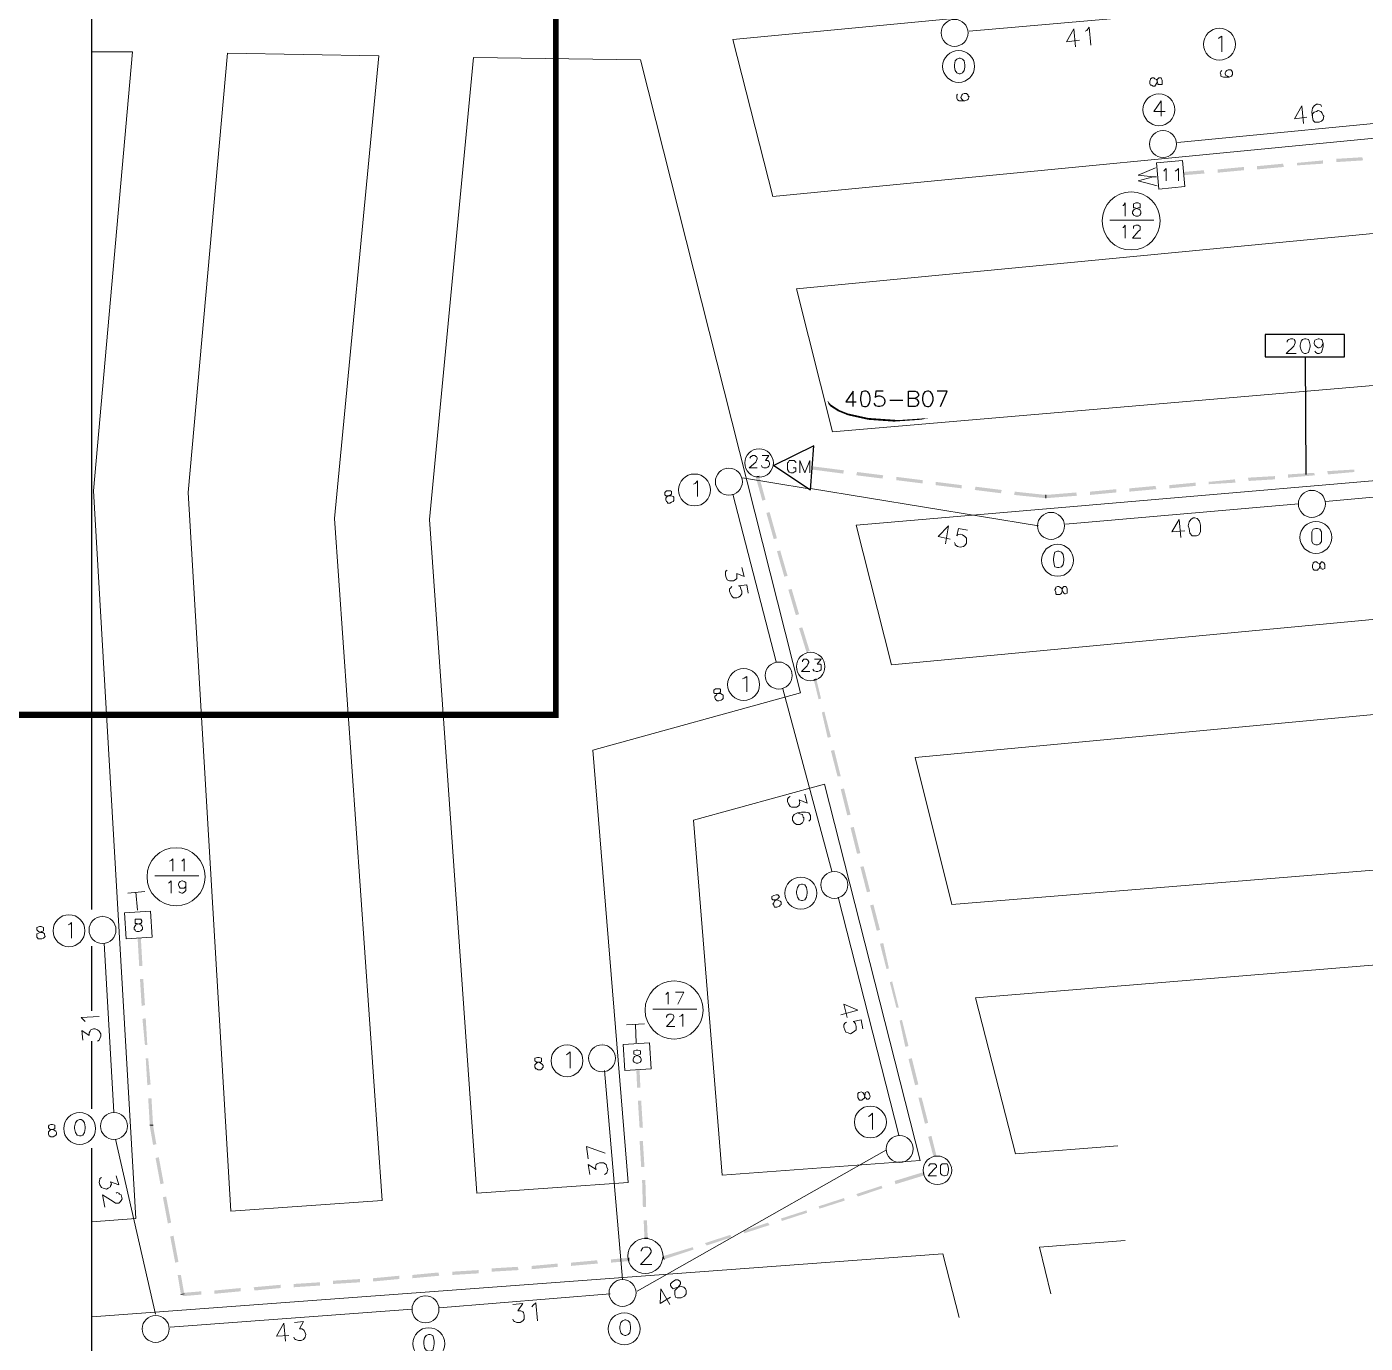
# Model space of a CAD drawing. Header units: millimetres. Extents: x -5 to 817, y 96 to 1062.
# Drawn here: x 134.2 to 269.2, y 162.2 to 295 of the extents above; entities that cross this region are included whole.
import ezdxf

# ---------------------------------------------------------------- set-up
doc = ezdxf.new("R2010")
doc.units = ezdxf.units.MM
for name, color, linetype, true_color in [('PDF_AERIAL', 8, 'Continuous', 0x808080), ('PDF_BORDER', 13, 'Continuous', 0xb85c5c), ('PDF_FEED', 11, 'Continuous', 0xff7f7f), ('PDF_HCOUNT', 8, 'Continuous', 0x808080), ('PDF_LINEEXT', 73, 'Continuous', 0xa5dd6e), ('PDF_NODEBOUNDARY', 8, 'Continuous', 0x808080), ('PDF_POLENUMBER', 8, 'Continuous', 0x808080), ('PDF_RDBKGRD', 8, 'Continuous', 0x808080), ('PDF_STRAND', 8, 'Continuous', 0x808080)]:
    doc.layers.add(name, color=color, linetype=linetype, true_color=true_color)
doc.layers.add('PDF_DISTANCE', color=7, linetype='Continuous')

msp = doc.modelspace()

# ---------------------------------------------------------------- linework, layer by layer
at = {"layer": 'PDF_AERIAL', "lineweight": 9}
for points in [[(252.76, 296.58), (229.26, 294.52)], [(239.98, 292.96), (239.82, 294.77), (239.08, 293.45), (240.4, 293.61)], [(240.97, 294.52), (241.14, 294.6), (241.38, 294.93), (241.55, 293.12)], [(262.99, 285.21), (262.82, 287.02), (262.08, 285.7), (263.32, 285.86)], [(264.8, 286.94), (264.72, 287.1), (264.47, 287.18), (264.3, 287.18), (264.06, 287.02), (263.89, 286.77), (263.81, 286.36), (263.89, 285.86), (263.97, 285.54), (264.14, 285.37), (264.47, 285.37), (264.55, 285.37), (264.8, 285.45), (264.96, 285.62), (265.05, 285.95), (264.96, 286.03), (264.88, 286.28), (264.72, 286.44), (264.47, 286.52), (264.3, 286.44), (264.06, 286.36), (263.89, 286.19), (263.89, 285.86)], [(276.67, 285.86), (250.29, 283.31)], [(206.43, 249.51), (212.94, 248.43)], [(213.27, 248.43), (236.27, 244.64)], [(265.21, 247.11), (287.06, 249.09)], [(209.81, 230.95), (205.44, 247.86)], [(238.99, 244.81), (262.49, 246.87)], [(226.87, 242.83), (227.2, 244.64), (226.13, 243.57), (227.37, 243.32)], [(229.1, 244.23), (228.19, 244.39), (228.03, 243.65), (228.11, 243.73), (228.36, 243.82), (228.61, 243.73), (228.85, 243.57), (229.02, 243.4), (229.02, 243.07), (229.02, 242.91), (228.85, 242.66), (228.69, 242.58), (228.36, 242.5), (228.11, 242.58), (227.86, 242.74), (227.86, 242.83), (227.78, 242.99)], [(250.62, 243.49), (250.45, 245.3), (249.71, 244.06), (251.03, 244.15)], [(206.34, 240.44), (206.59, 239.53), (205.85, 239.86), (205.85, 239.61), (205.85, 239.36), (205.77, 239.28), (205.52, 239.12), (205.35, 239.12), (205.11, 239.12), (204.86, 239.2), (204.78, 239.45), (204.7, 239.69), (204.7, 240.02), (204.78, 240.11), (204.86, 240.19)], [(207, 237.88), (206.84, 238.7), (206.01, 238.62), (206.18, 238.54), (206.26, 238.29), (206.34, 238.05), (206.34, 237.8), (206.18, 237.55), (206.01, 237.47), (205.85, 237.39), (205.52, 237.39), (205.35, 237.55), (205.19, 237.8), (205.11, 238.05), (205.11, 238.29), (205.19, 238.38), (205.35, 238.54)], [(215.41, 209.85), (210.47, 228.23)], [(212.69, 217.6), (212.94, 216.69), (212.12, 217.02), (212.2, 216.77), (212.12, 216.53), (212.12, 216.44), (211.87, 216.28), (211.7, 216.28), (211.37, 216.28), (211.21, 216.36), (211.04, 216.61), (210.96, 216.86), (210.96, 217.1), (211.04, 217.27), (211.21, 217.35)], [(213.1, 214.88), (213.27, 215.04), (213.27, 215.29), (213.27, 215.45), (213.1, 215.7), (212.78, 215.78), (212.36, 215.78), (211.95, 215.7), (211.62, 215.54), (211.46, 215.29), (211.46, 215.04), (211.46, 214.96), (211.62, 214.71), (211.87, 214.55), (212.12, 214.55), (212.2, 214.55), (212.45, 214.71), (212.61, 214.96), (212.61, 215.21), (212.53, 215.29), (212.45, 215.54), (212.2, 215.62), (211.95, 215.7)], [(222.17, 183.22), (216.07, 207.21)], [(143.02, 185.53), (142.04, 202.59)], [(216.32, 195.34), (218.05, 195.83), (216.65, 196.41), (216.98, 195.09)], [(140.14, 194.68), (139.97, 194.84), (139.73, 195.09), (141.54, 195.17)], [(218.55, 193.94), (218.38, 194.84), (217.56, 194.68), (217.64, 194.68), (217.8, 194.43), (217.89, 194.18), (217.89, 193.85), (217.72, 193.69), (217.47, 193.52), (217.31, 193.44), (217.06, 193.52), (216.82, 193.61), (216.73, 193.85), (216.65, 194.1), (216.65, 194.35), (216.73, 194.51), (216.9, 194.6)], [(139.89, 192.78), (139.81, 193.77), (140.55, 193.28), (140.55, 193.52), (140.63, 193.69), (140.72, 193.85), (140.96, 193.94), (141.13, 193.94), (141.38, 193.85), (141.54, 193.69), (141.71, 193.44), (141.71, 193.19), (141.62, 192.95), (141.54, 192.78), (141.38, 192.7)], [(194.31, 168.71), (192.49, 189.73)], [(147.23, 165.16), (143.19, 182.81)], [(192.58, 181.4), (190.68, 182.06), (190.84, 180.83)], [(220.94, 181.73), (195.79, 167.47)], [(191.01, 179.26), (190.84, 180.25), (191.67, 179.75), (191.59, 180), (191.67, 180.25), (191.75, 180.33), (192, 180.41), (192.16, 180.41), (192.41, 180.41), (192.66, 180.25), (192.74, 180), (192.82, 179.75), (192.74, 179.43), (192.66, 179.34), (192.49, 179.26)], [(143.27, 179.1), (143.52, 178.19), (142.69, 178.52), (142.78, 178.27), (142.69, 178.11), (142.69, 178.02), (142.45, 177.86), (142.28, 177.78), (141.95, 177.86), (141.79, 177.94), (141.62, 178.19), (141.54, 178.44), (141.62, 178.77), (141.62, 178.85), (141.79, 178.93)], [(143.27, 177.36), (143.35, 177.45), (143.52, 177.36), (143.6, 177.28), (143.77, 177.2), (143.85, 176.79), (143.77, 176.62), (143.68, 176.54), (143.52, 176.37), (143.35, 176.37), (143.19, 176.37), (142.94, 176.54), (141.87, 177.2), (142.12, 175.96)], [(199.09, 166.15), (198.18, 167.72), (198.1, 166.23), (199.17, 166.89)], [(193.07, 167.22), (175.84, 165.82)], [(183.26, 166.15), (184.25, 166.23), (183.75, 165.49), (184.08, 165.49), (184.25, 165.41), (184.33, 165.33), (184.41, 165.08), (184.41, 164.91), (184.41, 164.67), (184.25, 164.5), (184, 164.34), (183.67, 164.34), (183.42, 164.42), (183.34, 164.5), (183.26, 164.67)], [(185.16, 165.9), (185.32, 166.07), (185.57, 166.32), (185.73, 164.5)], [(173.12, 165.66), (148.71, 163.84)], [(160.34, 162.44), (160.17, 164.25), (159.43, 162.94), (160.67, 163.02)], [(161.25, 164.34), (162.15, 164.42), (161.74, 163.68), (161.99, 163.68), (162.15, 163.6), (162.23, 163.51), (162.32, 163.27), (162.4, 163.1), (162.32, 162.85), (162.15, 162.61), (161.91, 162.52), (161.66, 162.52), (161.33, 162.61), (161.25, 162.69), (161.16, 162.85)]]:
    msp.add_lwpolyline(points, dxfattribs=at)
for points in [[(251.86, 245.47), (251.61, 245.3), (251.44, 245.05), (251.36, 244.64), (251.44, 244.39), (251.53, 243.9), (251.77, 243.65), (252.02, 243.65), (252.19, 243.65), (252.43, 243.73), (252.6, 244.06), (252.6, 244.48), (252.6, 244.72), (252.51, 245.14), (252.27, 245.38), (252.02, 245.47)], [(199.34, 168.38), (199.17, 168.21), (199.17, 168.05), (199.25, 167.88), (199.42, 167.72), (199.58, 167.8), (199.91, 167.88), (200.24, 167.96), (200.49, 167.88), (200.66, 167.72), (200.74, 167.55), (200.74, 167.31), (200.74, 167.22), (200.57, 166.98), (200.24, 166.81), (200, 166.81), (199.83, 166.81), (199.67, 166.89), (199.58, 167.14), (199.58, 167.31), (199.58, 167.55), (199.83, 167.8), (200.08, 168.05), (200.16, 168.21), (200.16, 168.38), (200.08, 168.54), (199.91, 168.62), (199.67, 168.62)]]:
    msp.add_lwpolyline(points, close=True, dxfattribs=at)
at = {"layer": 'PDF_BORDER', "lineweight": 25}
for points in [[(140.8, 205.97), (140.8, 424.46), (416.67, 424.46)], [(140.8, 195.75), (140.8, 202.26)], [(140.8, 185.86), (140.8, 192.7)], [(140.8, 143.48), (140.8, 181.9)]]:
    msp.add_lwpolyline(points, dxfattribs=at)
at = {"layer": 'PDF_DISTANCE', "color": 145, "lineweight": 25, "true_color": 0x4a8395}
msp.add_lwpolyline([(259.11, 261.71), (267.11, 261.71), (267.11, 263.93), (259.11, 263.93)], close=True, dxfattribs=at)
at = {"layer": 'PDF_DISTANCE', "lineweight": 0}
for points in [[(261.34, 263.19), (261.34, 263.27), (261.42, 263.36), (261.5, 263.44), (261.67, 263.52), (261.91, 263.52), (262.08, 263.44), (262.08, 263.36), (262.16, 263.27), (262.16, 263.11), (262.08, 262.94), (262, 262.78), (261.25, 262.04), (262.24, 262.04)], [(264.96, 263.03), (264.88, 262.86), (264.8, 262.7), (264.55, 262.61), (264.47, 262.61), (264.3, 262.7), (264.14, 262.86), (264.06, 263.03), (264.06, 263.11), (264.14, 263.36), (264.3, 263.44), (264.47, 263.52), (264.55, 263.52), (264.8, 263.44), (264.88, 263.36), (264.96, 263.03), (264.96, 262.7), (264.88, 262.37), (264.8, 262.12), (264.55, 262.04), (264.39, 262.04), (264.22, 262.12), (264.14, 262.28)]]:
    msp.add_lwpolyline(points, dxfattribs=at)
msp.add_lwpolyline([(263.07, 263.52), (262.9, 263.44), (262.74, 263.27), (262.66, 262.86), (262.66, 262.7), (262.74, 262.37), (262.9, 262.12), (263.07, 262.04), (263.23, 262.04), (263.48, 262.12), (263.56, 262.37), (263.65, 262.7), (263.65, 262.86), (263.56, 263.27), (263.48, 263.44), (263.23, 263.52)], close=True, dxfattribs=at)
at = {"layer": 'PDF_DISTANCE', "color": 145, "lineweight": 25, "true_color": 0x4a8395}
msp.add_lwpolyline([(263.15, 261.71), (263.23, 249.84)], dxfattribs=at)
at = {"layer": 'PDF_FEED', "lineweight": 20}
for points in [[(248.06, 280.75), (246.33, 280.01), (247.82, 279.85), (246.33, 279.43), (248.23, 278.94)], [(249.46, 281.33), (249.46, 281.33)], [(247.82, 279.85), (248.15, 279.85)], [(248.31, 279.93), (248.31, 279.93)], [(250.95, 280.18), (250.95, 280.18)], [(249.71, 278.69), (249.71, 278.69)], [(243.45, 275.48), (247.9, 275.48)], [(208.41, 252.56), (208.41, 252.56)], [(206.67, 251.32), (206.67, 251.32)], [(209.56, 250.82), (209.56, 250.82)], [(207.91, 249.67), (207.91, 249.67)], [(213.02, 232.03), (213.02, 232.03)], [(214.75, 230.95), (214.75, 230.95)], [(211.95, 230.21), (211.95, 230.21)], [(213.68, 229.14), (213.68, 229.14)], [(147.15, 209.35), (151.6, 209.35)], [(146.16, 207.79), (144.43, 207.62)], [(145.42, 205.89), (145.25, 207.7)], [(145.42, 205.73), (145.42, 205.73)], [(144.18, 204.32), (144.18, 204.32)], [(146.82, 204.49), (146.82, 204.49)], [(145.58, 203.09), (145.58, 203.09)], [(197.36, 195.91), (201.81, 195.91)], [(196.53, 194.43), (194.72, 194.35)], [(195.71, 192.53), (195.63, 194.35)], [(195.71, 192.45), (195.71, 192.45)], [(194.47, 191.05), (194.47, 191.05)], [(197.11, 191.22), (197.11, 191.22)], [(195.87, 189.81), (195.87, 189.81)], [(225.8, 181.16), (225.8, 181.16)], [(227.62, 180.08), (227.62, 180.08)], [(224.73, 179.34), (224.73, 179.34)], [(226.54, 178.27), (226.54, 178.27)], [(196.2, 171.51), (196.2, 171.59), (196.29, 171.76), (196.37, 171.84), (196.53, 171.92), (196.86, 171.92), (197.03, 171.84), (197.11, 171.76), (197.19, 171.59), (197.19, 171.43), (197.11, 171.26), (196.95, 171.02), (196.12, 170.19), (197.28, 170.19)]]:
    msp.add_lwpolyline(points, dxfattribs=at)
for points in [[(248.15, 281.25), (248.39, 278.61), (251.03, 278.86), (250.78, 281.5)], [(146.73, 205.81), (144.1, 205.64), (144.26, 203.01), (146.9, 203.17)], [(197.03, 192.53), (194.39, 192.37), (194.55, 189.73), (197.19, 189.9)]]:
    msp.add_lwpolyline(points, close=True, dxfattribs=at)
at = {"layer": 'PDF_FEED', "color": 7, "lineweight": 9}
for points in [[(248.89, 280.42), (248.97, 280.51), (249.13, 280.67), (249.13, 279.43)], [(250.04, 280.42), (250.21, 280.51), (250.37, 280.67), (250.37, 279.43)], [(244.76, 276.96), (244.85, 276.96), (245.01, 277.21), (245.01, 275.89)], [(244.76, 274.73), (244.85, 274.73), (245.01, 274.98), (245.01, 273.66)], [(245.84, 274.65), (245.84, 274.73), (245.84, 274.82), (245.92, 274.9), (246.08, 274.98), (246.33, 274.98), (246.41, 274.9), (246.5, 274.82), (246.5, 274.73), (246.5, 274.57), (246.5, 274.49), (246.33, 274.32), (245.75, 273.66), (246.58, 273.66)], [(207.17, 251.48), (207.25, 251.65), (207.33, 251.65), (207.42, 251.73), (207.66, 251.73), (207.75, 251.65), (207.83, 251.65), (207.91, 251.48), (207.91, 251.4), (207.83, 251.24), (207.75, 251.07), (207.09, 250.49), (207.91, 250.49)], [(208.41, 251.73), (209.06, 251.73), (208.74, 251.24), (208.9, 251.24), (208.98, 251.24), (209.06, 251.15), (209.15, 250.99), (209.15, 250.82), (209.06, 250.66), (208.98, 250.58), (208.82, 250.49), (208.57, 250.49), (208.41, 250.58), (208.32, 250.74)], [(211.79, 250.99), (211.79, 251.07), (211.62, 251.24), (211.54, 251.24), (211.29, 251.24), (211.13, 251.24), (211.04, 251.07), (210.96, 250.99), (210.96, 250.82), (210.96, 250.49), (210.96, 250.33), (211.04, 250.17), (211.13, 250.08), (211.29, 250), (211.54, 250), (211.62, 250.08), (211.79, 250.17), (211.79, 250.33), (211.79, 250.49), (211.54, 250.49)], [(212.2, 250), (212.2, 251.24), (212.69, 250), (213.19, 251.24), (213.19, 250)], [(212.45, 230.95), (212.45, 231.12), (212.53, 231.12), (212.61, 231.2), (212.86, 231.2), (213.02, 231.12), (213.1, 230.95), (213.1, 230.87), (213.02, 230.71), (212.94, 230.54), (212.36, 229.97), (213.19, 229.97)], [(213.68, 231.2), (214.34, 231.2), (213.93, 230.71), (214.09, 230.71), (214.26, 230.71), (214.34, 230.63), (214.34, 230.46), (214.34, 230.3), (214.34, 230.13), (214.18, 230.05), (214.01, 229.97), (213.85, 229.97), (213.68, 230.05), (213.6, 230.05), (213.52, 230.21)], [(148.63, 210.84), (148.8, 210.92), (148.96, 211.09), (148.96, 209.85)], [(149.87, 210.84), (149.95, 210.92), (150.12, 211.09), (150.12, 209.85)], [(148.55, 208.61), (148.63, 208.69), (148.8, 208.86), (148.8, 207.62)], [(150.28, 208.45), (150.28, 208.28), (150.12, 208.12), (149.95, 208.12), (149.87, 208.12), (149.7, 208.12), (149.62, 208.28), (149.54, 208.45), (149.54, 208.53), (149.62, 208.69), (149.7, 208.78), (149.87, 208.86), (149.95, 208.86), (150.12, 208.78), (150.28, 208.69), (150.28, 208.45), (150.28, 208.12), (150.28, 207.87), (150.12, 207.7), (149.95, 207.62), (149.87, 207.62), (149.62, 207.7), (149.62, 207.79)], [(198.68, 197.4), (198.76, 197.48), (198.92, 197.65), (198.92, 196.41)], [(199.91, 196.41), (200.49, 197.65), (199.67, 197.65)], [(198.76, 195.09), (198.76, 195.17), (198.84, 195.34), (198.92, 195.34), (199.01, 195.42), (199.25, 195.42), (199.42, 195.34), (199.5, 195.17), (199.5, 195.09), (199.42, 194.93), (199.34, 194.76), (198.76, 194.18), (199.58, 194.18)], [(200.08, 195.17), (200.24, 195.26), (200.41, 195.42), (200.41, 194.18)], [(225.22, 180.08), (225.22, 180.17), (225.31, 180.25), (225.31, 180.33), (225.47, 180.33), (225.72, 180.33), (225.8, 180.33), (225.88, 180.25), (225.97, 180.17), (225.97, 180), (225.88, 179.92), (225.72, 179.75), (225.14, 179.1), (225.97, 179.1)]]:
    msp.add_lwpolyline(points, dxfattribs=at)
for points in [[(246.08, 277.21), (245.84, 277.13), (245.84, 276.96), (245.84, 276.88), (245.84, 276.71), (246, 276.71), (246.25, 276.63), (246.41, 276.55), (246.5, 276.47), (246.58, 276.3), (246.58, 276.14), (246.5, 276.05), (246.5, 275.97), (246.33, 275.89), (246.08, 275.89), (245.84, 275.97), (245.84, 276.05), (245.75, 276.14), (245.75, 276.3), (245.84, 276.47), (245.92, 276.55), (246.08, 276.63), (246.33, 276.71), (246.5, 276.71), (246.5, 276.88), (246.5, 276.96), (246.5, 277.13), (246.33, 277.21)], [(145.33, 204.98), (145.17, 204.98), (145.17, 204.82), (145.17, 204.74), (145.17, 204.57), (145.33, 204.57), (145.58, 204.49), (145.75, 204.41), (145.83, 204.32), (145.91, 204.16), (145.91, 203.99), (145.83, 203.91), (145.75, 203.83), (145.58, 203.75), (145.33, 203.75), (145.17, 203.83), (145.17, 203.91), (145.09, 203.99), (145.09, 204.16), (145.17, 204.32), (145.25, 204.41), (145.42, 204.49), (145.66, 204.57), (145.75, 204.57), (145.83, 204.74), (145.83, 204.82), (145.75, 204.98), (145.58, 204.98)], [(195.71, 191.79), (195.46, 191.71), (195.46, 191.54), (195.46, 191.46), (195.46, 191.38), (195.63, 191.3), (195.87, 191.22), (196.04, 191.13), (196.12, 191.05), (196.2, 190.89), (196.2, 190.72), (196.12, 190.64), (196.12, 190.56), (195.87, 190.47), (195.71, 190.47), (195.46, 190.56), (195.46, 190.64), (195.38, 190.72), (195.38, 190.89), (195.46, 191.05), (195.54, 191.13), (195.71, 191.22), (195.96, 191.3), (196.12, 191.38), (196.12, 191.46), (196.12, 191.54), (196.12, 191.71), (195.87, 191.79)], [(226.71, 180.33), (226.54, 180.33), (226.38, 180.17), (226.38, 179.84), (226.38, 179.67), (226.38, 179.34), (226.54, 179.18), (226.71, 179.1), (226.79, 179.1), (227.04, 179.18), (227.12, 179.34), (227.2, 179.67), (227.2, 179.84), (227.12, 180.17), (227.04, 180.33), (226.79, 180.33)]]:
    msp.add_lwpolyline(points, close=True, dxfattribs=at)
at = {"layer": 'PDF_FEED', "lineweight": 0}
for points in [[(207.75, 249.59), (208.08, 249.67)], [(237.01, 247.77), (237.01, 247.44)], [(213.6, 229.14), (213.85, 229.22)], [(146.98, 184.21), (146.65, 184.21)], [(196.86, 172.83), (196.53, 172.83)], [(194.97, 170.85), (194.97, 170.52)], [(198.51, 170.69), (198.43, 171.02)], [(150.12, 167.22), (149.79, 167.14)]]:
    msp.add_lwpolyline(points, dxfattribs=at)
at = {"layer": 'PDF_FEED', "lineweight": 20}
for centre, radius in [((245.61, 275.4), 2.93), ((208.09, 250.99), 1.44), ((213.29, 230.46), 1.44), ((149.3, 209.27), 2.93), ((199.52, 195.83), 2.93), ((226.07, 179.67), 1.44), ((196.63, 171.02), 1.77)]:
    msp.add_circle(centre, radius, dxfattribs=at)
at = {"layer": 'PDF_FEED', "transparency": 33554559}
for points in [[(254.33, 280.59), (254.33, 280.26), (256.97, 280.84)], [(254.33, 280.26), (256.97, 280.84), (256.97, 280.51)], [(258.29, 280.92), (258.29, 280.59), (260.92, 281.17)], [(258.29, 280.59), (260.92, 281.17), (261.01, 280.84)], [(262.33, 281.25), (262.33, 281), (264.96, 281.5)], [(262.33, 281), (264.96, 281.5), (264.96, 281.17)], [(266.28, 281.66), (266.28, 281.33), (268.92, 281.82)], [(266.28, 281.33), (268.92, 281.82), (269, 281.5)], [(250.95, 280.34), (250.95, 280.01), (252.93, 280.51)], [(250.95, 280.01), (252.93, 280.51), (253.01, 280.18)], [(213.43, 250.66), (213.43, 250.33), (216.65, 250.25)], [(213.43, 250.33), (216.65, 250.25), (216.57, 249.92)], [(217.97, 250.08), (217.89, 249.75), (220.61, 249.75)], [(217.89, 249.75), (220.61, 249.75), (220.53, 249.42)], [(261.42, 249.84), (261.42, 249.51), (264.06, 250)], [(261.42, 249.51), (264.06, 250), (264.14, 249.75)], [(265.38, 250.17), (265.46, 249.84), (268.1, 250.33)], [(265.46, 249.84), (268.1, 250.33), (268.1, 250.08)], [(208.74, 247.28), (207.75, 249.59), (208.08, 249.67)], [(208.41, 247.2), (208.74, 247.28), (207.75, 249.59)], [(221.93, 249.59), (221.93, 249.26), (224.57, 249.26)], [(221.93, 249.26), (224.57, 249.26), (224.57, 248.93)], [(225.88, 249.09), (225.88, 248.76), (228.52, 248.76)], [(225.88, 248.76), (228.52, 248.76), (228.52, 248.43)], [(229.92, 248.6), (229.84, 248.27), (232.56, 248.27)], [(241.47, 248.1), (241.47, 247.77), (244.11, 248.35)], [(241.47, 247.77), (244.11, 248.35), (244.11, 248.02)], [(245.42, 248.43), (245.42, 248.1), (248.06, 248.68)], [(245.42, 248.1), (248.06, 248.68), (248.15, 248.35)], [(249.46, 248.76), (249.46, 248.43), (252.1, 249.01)], [(249.46, 248.43), (252.1, 249.01), (252.1, 248.68)], [(253.42, 249.09), (253.42, 248.85), (256.06, 249.34)], [(253.42, 248.85), (256.06, 249.34), (256.14, 249.01)], [(257.38, 249.51), (257.46, 249.18), (260.1, 249.67)], [(257.46, 249.18), (260.1, 249.67), (260.1, 249.34)], [(229.84, 248.27), (232.56, 248.27), (232.48, 247.94)], [(233.88, 248.1), (233.8, 247.77), (237.01, 247.77)], [(233.8, 247.77), (237.01, 247.77), (237.01, 247.44)], [(237.01, 247.77), (237.01, 247.44), (240.07, 248.02)], [(237.01, 247.44), (240.07, 248.02), (240.15, 247.69)], [(209.89, 243.4), (208.82, 245.96), (209.15, 246.04)], [(209.56, 243.32), (209.89, 243.4), (208.82, 245.96)], [(210.96, 239.61), (209.89, 242.09), (210.22, 242.17)], [(210.63, 239.53), (210.96, 239.61), (209.89, 242.09)], [(212.12, 235.74), (211.04, 238.21), (211.37, 238.29)], [(211.79, 235.65), (212.12, 235.74), (211.04, 238.21)], [(213.19, 232.03), (212.12, 234.34), (212.45, 234.42)], [(212.86, 231.94), (213.19, 232.03), (212.12, 234.34)], [(214.34, 227.24), (213.6, 229.14), (213.85, 229.22)], [(214.09, 227.16), (214.34, 227.24), (213.6, 229.14)], [(215.33, 223.37), (214.42, 225.84), (214.67, 225.93)], [(215, 223.29), (215.33, 223.37), (214.42, 225.84)], [(216.32, 219.41), (215.33, 221.97), (215.66, 222.05)], [(215.99, 219.41), (216.32, 219.41), (215.33, 221.97)], [(217.31, 215.54), (216.32, 218.09), (216.65, 218.18)], [(216.98, 215.45), (217.31, 215.54), (216.32, 218.09)], [(218.3, 211.66), (217.31, 214.22), (217.64, 214.3)], [(217.97, 211.58), (218.3, 211.66), (217.31, 214.22)], [(219.29, 207.79), (218.3, 210.26), (218.63, 210.34)], [(218.96, 207.7), (219.29, 207.79), (218.3, 210.26)], [(220.28, 203.91), (219.29, 206.39), (219.62, 206.47)], [(219.95, 203.83), (220.28, 203.91), (219.29, 206.39)], [(145.75, 203.09), (145.42, 203.09), (145.91, 200.28)], [(145.42, 203.09), (145.91, 200.28), (145.58, 200.28)], [(221.18, 200.04), (220.28, 202.51), (220.61, 202.59)], [(220.94, 199.95), (221.18, 200.04), (220.28, 202.51)], [(145.99, 198.97), (145.66, 198.97), (146.16, 196.33)], [(145.66, 198.97), (146.16, 196.33), (145.83, 196.24)], [(222.17, 196.08), (221.27, 198.64), (221.51, 198.72)], [(221.93, 196.08), (222.17, 196.08), (221.27, 198.64)], [(146.24, 195.01), (145.91, 194.93), (146.4, 192.29)], [(145.91, 194.93), (146.4, 192.29), (146.16, 192.29)], [(223.16, 192.2), (222.26, 194.76), (222.5, 194.84)], [(222.83, 192.12), (223.16, 192.2), (222.26, 194.76)], [(146.49, 190.97), (146.24, 190.97), (146.73, 188.33)], [(146.24, 190.97), (146.73, 188.33), (146.4, 188.25)], [(224.15, 188.33), (223.16, 190.89), (223.49, 190.97)], [(223.82, 188.25), (224.15, 188.33), (223.16, 190.89)], [(196.04, 189.81), (195.71, 189.81), (196.12, 188)], [(195.71, 189.81), (196.12, 188), (195.79, 188)], [(146.82, 186.93), (146.49, 186.93), (146.98, 184.21)], [(146.49, 186.93), (146.98, 184.21), (146.65, 184.21)], [(196.2, 186.68), (195.87, 186.68), (196.37, 183.96)], [(195.87, 186.68), (196.37, 183.96), (196.04, 183.96)], [(224.81, 184.37), (225.14, 184.45), (224.15, 187.01)], [(225.14, 184.45), (224.15, 187.01), (224.48, 187.01)], [(146.98, 184.21), (146.65, 184.12), (147.31, 182.31)], [(146.65, 184.12), (147.31, 182.31), (146.98, 182.23)], [(196.37, 182.64), (196.04, 182.64), (196.53, 180)], [(196.04, 182.64), (196.53, 180), (196.2, 180)], [(225.97, 181.16), (225.14, 183.05), (225.47, 183.14)], [(225.64, 181.16), (225.97, 181.16), (225.14, 183.05)], [(147.56, 180.99), (147.23, 180.91), (148.05, 178.35)], [(147.23, 180.91), (148.05, 178.35), (147.72, 178.27)], [(224.73, 179.51), (221.84, 178.27), (221.76, 178.6)], [(224.81, 179.18), (224.73, 179.51), (221.84, 178.27)], [(196.62, 178.68), (196.29, 178.68), (196.7, 175.96)], [(196.29, 178.68), (196.7, 175.96), (196.37, 175.96)], [(148.3, 177.03), (147.97, 176.95), (148.8, 174.4)], [(147.97, 176.95), (148.8, 174.4), (148.47, 174.31)], [(216.65, 176.87), (214.18, 175.8), (214.09, 176.04)], [(216.73, 176.62), (216.65, 176.87), (214.18, 175.8)], [(220.44, 178.11), (218.05, 177.03), (217.89, 177.28)], [(220.53, 177.86), (220.44, 178.11), (218.05, 177.03)], [(212.86, 175.63), (210.38, 174.56), (210.3, 174.81)], [(212.94, 175.39), (212.86, 175.63), (210.38, 174.56)], [(196.78, 174.64), (196.45, 174.64), (196.86, 172.83)], [(196.45, 174.64), (196.86, 172.83), (196.53, 172.83)], [(208.98, 174.4), (206.59, 173.32), (206.51, 173.57)], [(209.15, 174.15), (208.98, 174.4), (206.59, 173.32)], [(149.04, 173.08), (148.71, 172.99), (149.54, 170.44)], [(148.71, 172.99), (149.54, 170.44), (149.21, 170.36)], [(205.19, 173.16), (202.8, 172.09), (202.63, 172.33)], [(205.27, 172.91), (205.19, 173.16), (202.8, 172.09)], [(201.4, 171.92), (198.51, 170.69), (198.43, 171.02)], [(201.48, 171.68), (201.4, 171.92), (198.51, 170.69)], [(185.16, 170.03), (185.16, 169.7), (187.79, 170.27)], [(185.16, 169.7), (187.79, 170.27), (187.79, 169.94)], [(189.11, 170.36), (189.11, 170.03), (191.75, 170.6)], [(189.11, 170.03), (191.75, 170.6), (191.83, 170.27)], [(193.15, 170.69), (193.15, 170.36), (194.97, 170.85)], [(193.15, 170.36), (194.97, 170.85), (194.97, 170.52)], [(149.79, 169.12), (149.46, 169.12), (150.12, 167.22)], [(149.46, 169.12), (150.12, 167.22), (149.79, 167.14)], [(169.16, 168.79), (169.16, 168.46), (171.8, 169.04)], [(169.16, 168.46), (171.8, 169.04), (171.8, 168.71)], [(173.12, 169.12), (173.12, 168.79), (175.76, 169.37)], [(173.12, 168.79), (175.76, 169.37), (175.84, 169.04)], [(177.16, 169.45), (177.16, 169.12), (179.8, 169.61)], [(177.16, 169.12), (179.8, 169.61), (179.8, 169.28)], [(181.12, 169.78), (181.12, 169.45), (183.75, 169.94)], [(181.12, 169.45), (183.75, 169.94), (183.84, 169.61)], [(149.95, 167.31), (149.95, 166.98), (151.85, 167.47)], [(149.95, 166.98), (151.85, 167.47), (151.85, 167.14)], [(153.17, 167.55), (153.17, 167.22), (155.8, 167.8)], [(153.17, 167.22), (155.8, 167.8), (155.8, 167.47)], [(157.12, 167.88), (157.21, 167.55), (159.84, 168.13)], [(157.21, 167.55), (159.84, 168.13), (159.84, 167.8)], [(161.16, 168.21), (161.16, 167.88), (163.8, 168.38)], [(161.16, 167.88), (163.8, 168.38), (163.8, 168.05)], [(165.12, 168.54), (165.12, 168.21), (167.84, 168.71)], [(165.12, 168.21), (167.84, 168.71), (167.84, 168.38)]]:
    msp.add_solid(points, dxfattribs=at)
at = {"layer": 'PDF_HCOUNT', "lineweight": 9}
for points in [[(254.41, 293.78), (254.49, 293.86), (254.74, 294.03), (254.74, 292.46)], [(248.64, 285.95), (248.64, 287.51), (247.9, 286.44), (249.05, 286.44)], [(201.48, 248.85), (201.64, 248.93), (201.89, 249.18), (201.89, 247.61)], [(206.43, 229.22), (206.59, 229.31), (206.84, 229.47), (206.84, 227.9)], [(138.41, 204.41), (138.57, 204.49), (138.74, 204.65), (138.74, 203.09)], [(188.62, 191.3), (188.78, 191.38), (189.03, 191.63), (189.03, 189.98)], [(219.12, 185.11), (219.29, 185.2), (219.54, 185.44), (219.54, 183.79)]]:
    msp.add_lwpolyline(points, dxfattribs=at)
for points in [[(228.28, 291.8), (228.03, 291.72), (227.86, 291.55), (227.78, 291.14), (227.78, 290.89), (227.86, 290.56), (228.03, 290.32), (228.28, 290.23), (228.36, 290.23), (228.61, 290.32), (228.77, 290.56), (228.85, 290.89), (228.85, 291.14), (228.77, 291.55), (228.61, 291.72), (228.36, 291.8)], [(264.22, 244.39), (263.97, 244.31), (263.81, 244.06), (263.81, 243.65), (263.81, 243.49), (263.81, 243.07), (263.97, 242.83), (264.22, 242.74), (264.39, 242.74), (264.63, 242.83), (264.8, 243.07), (264.8, 243.49), (264.8, 243.65), (264.8, 244.06), (264.63, 244.31), (264.39, 244.39)], [(238.17, 242.09), (237.92, 242), (237.84, 241.76), (237.76, 241.34), (237.76, 241.18), (237.84, 240.77), (237.92, 240.52), (238.17, 240.44), (238.33, 240.44), (238.58, 240.52), (238.75, 240.77), (238.83, 241.18), (238.83, 241.34), (238.75, 241.76), (238.58, 242), (238.33, 242.09)], [(212.36, 208.53), (212.12, 208.45), (211.95, 208.2), (211.87, 207.79), (211.87, 207.62), (211.95, 207.21), (212.12, 206.96), (212.36, 206.88), (212.45, 206.88), (212.69, 206.96), (212.86, 207.21), (212.94, 207.62), (212.94, 207.79), (212.86, 208.2), (212.69, 208.45), (212.45, 208.53)], [(139.56, 184.78), (139.31, 184.7), (139.15, 184.45), (139.07, 184.04), (139.07, 183.88), (139.15, 183.47), (139.31, 183.22), (139.56, 183.14), (139.73, 183.14), (139.89, 183.22), (140.06, 183.47), (140.14, 183.88), (140.14, 184.04), (140.06, 184.45), (139.89, 184.7), (139.73, 184.78)], [(194.55, 164.58), (194.31, 164.5), (194.14, 164.34), (194.06, 163.93), (194.06, 163.68), (194.14, 163.27), (194.31, 163.1), (194.55, 163.02), (194.64, 163.02), (194.88, 163.1), (195.05, 163.27), (195.13, 163.68), (195.13, 163.93), (195.05, 164.34), (194.88, 164.5), (194.64, 164.58)], [(174.77, 163.1), (174.52, 163.02), (174.35, 162.77), (174.27, 162.44), (174.27, 162.19), (174.35, 161.78), (174.52, 161.53), (174.77, 161.45), (174.93, 161.45), (175.18, 161.53), (175.26, 161.78), (175.34, 162.19), (175.34, 162.44), (175.26, 162.77), (175.18, 163.02), (174.93, 163.1)]]:
    msp.add_lwpolyline(points, close=True, dxfattribs=at)
for centre in [(254.51, 293.21), (228.21, 290.98), (248.41, 286.61), (201.58, 248.27), (264.24, 243.49), (238.19, 241.18), (206.53, 228.65), (212.3, 207.62), (138.5, 203.83), (188.72, 190.72), (139.58, 183.88), (219.31, 184.54), (194.49, 163.68), (174.78, 162.19)]:
    msp.add_circle(centre, 1.61, dxfattribs=at)
at = {"layer": 'PDF_LINEEXT', "lineweight": 0}
msp.add_lwpolyline([(215.04, 257.09, 0.162, 0.162, 0), (215.29, 256.8, 0.184, 0.184, 0), (216.11, 256.27, 0.162, 0.162, 0), (217.02, 255.9, 0.178, 0.178, 0), (219.08, 255.44, 0.184, 0.184, 0), (221.93, 255.24, 0.117, 0.117, 0), (224.81, 255.44, 0, 0, 0), (226.91, 255.9, 0, 0, 0), (227.82, 256.27, 0, 0, 0), (228.65, 256.8, 0, 0, 0), (228.85, 257.09, 0, 0, 0), (228.93, 257.5, 0, 0, 0), (228.85, 257.87, 0, 0, 0), (228.65, 258.12, 0, 0, 0), (227.82, 258.66, 0, 0, 0), (226.91, 259.07, 0, 0, 0), (224.81, 259.48, 0, 0, 0), (221.93, 259.69, 0, 0, 0), (219.08, 259.48, 0, 0, 0), (217.02, 259.07, 0, 0, 0), (216.11, 258.66, 0, 0, 0), (215.29, 258.12, 0, 0, 0), (215.04, 257.87, 0, 0, 0), (214.92, 257.5, 0, 0, 0)], format="xyseb", close=True, dxfattribs=at)
at = {"layer": 'PDF_LINEEXT', "lineweight": 25}
for points in [[(217.56, 256.68), (217.56, 258.24), (216.82, 257.17), (217.89, 257.17)], [(220.61, 258.24), (219.87, 258.24), (219.78, 257.59), (219.87, 257.67), (220.11, 257.75), (220.28, 257.75), (220.53, 257.67), (220.69, 257.5), (220.77, 257.26), (220.77, 257.17), (220.69, 256.93), (220.53, 256.76), (220.28, 256.68), (220.11, 256.68), (219.87, 256.76), (219.78, 256.84), (219.7, 257.01)], [(223.82, 257.5), (223.99, 257.42), (224.07, 257.34), (224.15, 257.17), (224.15, 257.01), (224.07, 256.84), (223.99, 256.76), (223.82, 256.68), (223.16, 256.68), (223.16, 258.24), (223.82, 258.24), (223.99, 258.16), (224.07, 258.08), (224.15, 257.92), (224.15, 257.75), (224.07, 257.67), (223.99, 257.59), (223.82, 257.5), (223.16, 257.5)], [(226.38, 256.68), (227.04, 258.24), (226.05, 258.24)], [(221.27, 257.34), (222.59, 257.34)]]:
    msp.add_lwpolyline(points, dxfattribs=at)
for points in [[(218.71, 258.24), (218.46, 258.16), (218.38, 257.92), (218.3, 257.59), (218.3, 257.34), (218.38, 257.01), (218.46, 256.76), (218.71, 256.68), (218.88, 256.68), (219.04, 256.76), (219.21, 257.01), (219.29, 257.34), (219.29, 257.59), (219.21, 257.92), (219.04, 258.16), (218.88, 258.24)], [(225.06, 258.24), (224.81, 258.16), (224.65, 257.92), (224.57, 257.59), (224.57, 257.34), (224.65, 257.01), (224.81, 256.76), (225.06, 256.68), (225.22, 256.68), (225.39, 256.76), (225.55, 257.01), (225.64, 257.34), (225.64, 257.59), (225.55, 257.92), (225.39, 258.16), (225.22, 258.24)], [(213.27, 248.27), (213.6, 252.72), (209.56, 250.74)]]:
    msp.add_lwpolyline(points, close=True, dxfattribs=at)
at = {"layer": 'PDF_NODEBOUNDARY', "lineweight": 0}
msp.add_lwpolyline([(627.65, 148.01, 0.66, 0.66, 0), (129.17, 148.01, 0.66, 0.66, 0), (129.17, 225.6, 0.66, 0.66, 0), (187.59, 225.6, 0.577, 0.577, 0), (187.59, 424.46, 0.577, 0.577, 0), (187.59, 475.66, 0.659, 0.659, 0), (125.63, 475.58, 0.659, 0.659, 0), (125.75, 746.99, 0.577, 0.577, 0), (125.75, 765.96, 0.628, 0.628, 0), (80.32, 880.02, 0, 0, 0)], format="xyseb", dxfattribs=at)
at = {"layer": 'PDF_POLENUMBER', "lineweight": 9}
for points in [[(255.48, 289.9), (255.32, 289.99), (255.15, 290.07), (255.07, 290.23), (255.07, 290.32), (255.15, 290.48), (255.24, 290.56), (255.4, 290.65), (255.48, 290.65), (255.65, 290.65), (255.73, 290.56), (255.81, 290.4), (255.81, 290.32), (255.81, 290.15), (255.73, 289.99), (255.48, 289.9), (255.15, 289.9), (254.91, 289.9), (254.66, 289.99), (254.66, 290.15), (254.58, 290.32), (254.66, 290.48), (254.74, 290.56)], [(228.85, 287.51), (228.69, 287.51), (228.52, 287.68), (228.44, 287.84), (228.52, 288.09), (228.61, 288.17), (228.77, 288.26), (228.85, 288.26), (229.02, 288.26), (229.18, 288.09), (229.18, 287.93), (229.26, 287.93), (229.18, 287.68), (229.1, 287.6), (228.85, 287.51), (228.61, 287.51), (228.28, 287.51), (228.11, 287.6), (228.03, 287.76), (228.03, 287.93), (228.03, 288.09), (228.11, 288.17)]]:
    msp.add_lwpolyline(points, dxfattribs=at)
for points in [[(248.72, 289.57), (248.64, 289.82), (248.56, 289.82), (248.39, 289.82), (248.31, 289.74), (248.23, 289.66), (248.23, 289.41), (248.15, 289.25), (248.06, 289.08), (247.98, 289), (247.82, 289), (247.65, 289.08), (247.57, 289.08), (247.49, 289.25), (247.49, 289.49), (247.57, 289.66), (247.57, 289.74), (247.73, 289.82), (247.9, 289.82), (247.98, 289.74), (248.15, 289.66), (248.23, 289.49), (248.31, 289.25), (248.31, 289.16), (248.47, 289.16), (248.56, 289.16), (248.72, 289.16), (248.72, 289.41)], [(198.76, 248.19), (198.59, 248.02), (198.59, 247.94), (198.59, 247.77), (198.68, 247.69), (198.84, 247.69), (199.09, 247.69), (199.25, 247.69), (199.42, 247.61), (199.5, 247.53), (199.5, 247.36), (199.5, 247.2), (199.42, 247.11), (199.25, 247.03), (199.09, 246.95), (198.84, 246.95), (198.84, 247.03), (198.76, 247.11), (198.68, 247.28), (198.68, 247.44), (198.76, 247.53), (198.92, 247.69), (199.17, 247.77), (199.25, 247.86), (199.25, 248.02), (199.25, 248.1), (199.17, 248.19), (199.01, 248.19)], [(265.13, 240.77), (265.05, 240.93), (264.88, 241.01), (264.8, 241.01), (264.72, 240.93), (264.63, 240.77), (264.63, 240.6), (264.55, 240.35), (264.47, 240.27), (264.39, 240.19), (264.14, 240.19), (264.06, 240.19), (263.97, 240.27), (263.89, 240.44), (263.89, 240.68), (263.97, 240.85), (263.97, 240.93), (264.14, 241.01), (264.3, 241.01), (264.39, 240.93), (264.55, 240.85), (264.63, 240.68), (264.72, 240.44), (264.72, 240.35), (264.88, 240.27), (264.96, 240.27), (265.13, 240.35), (265.13, 240.52)], [(239.16, 238.29), (239.08, 238.46), (238.99, 238.54), (238.83, 238.54), (238.75, 238.46), (238.66, 238.29), (238.66, 238.05), (238.58, 237.88), (238.5, 237.8), (238.42, 237.72), (238.25, 237.72), (238.09, 237.72), (238, 237.8), (238, 237.96), (237.92, 238.21), (238, 238.38), (238, 238.46), (238.17, 238.54), (238.33, 238.54), (238.42, 238.46), (238.58, 238.38), (238.66, 238.21), (238.75, 237.96), (238.83, 237.88), (238.91, 237.8), (238.99, 237.8), (239.16, 237.88), (239.16, 238.05)], [(203.71, 228.23), (203.54, 228.07), (203.54, 227.99), (203.54, 227.82), (203.62, 227.74), (203.79, 227.74), (204.04, 227.74), (204.2, 227.74), (204.37, 227.66), (204.45, 227.57), (204.45, 227.41), (204.45, 227.24), (204.37, 227.16), (204.28, 227.08), (204.04, 227), (203.87, 227), (203.79, 227.08), (203.71, 227.16), (203.62, 227.33), (203.62, 227.49), (203.79, 227.57), (203.87, 227.74), (204.12, 227.82), (204.2, 227.9), (204.2, 228.07), (204.2, 228.15), (204.12, 228.23), (203.95, 228.23)], [(209.56, 207.37), (209.39, 207.29), (209.39, 207.13), (209.39, 207.05), (209.48, 206.96), (209.64, 206.96), (209.89, 206.96), (210.05, 206.88), (210.22, 206.8), (210.3, 206.72), (210.3, 206.55), (210.3, 206.47), (210.22, 206.39), (210.14, 206.3), (209.89, 206.22), (209.72, 206.22), (209.64, 206.22), (209.56, 206.39), (209.48, 206.55), (209.56, 206.63), (209.64, 206.8), (209.72, 206.88), (209.97, 207.05), (210.05, 207.13), (210.14, 207.21), (210.05, 207.37), (209.97, 207.46), (209.81, 207.46)], [(135.52, 204.24), (135.27, 204.16), (135.27, 203.99), (135.27, 203.91), (135.36, 203.83), (135.44, 203.75), (135.69, 203.66), (135.85, 203.66), (136.02, 203.5), (136.02, 203.42), (136.1, 203.25), (136.02, 203.17), (135.93, 203.09), (135.77, 203.01), (135.52, 203.01), (135.36, 203.01), (135.36, 203.09), (135.27, 203.17), (135.27, 203.33), (135.27, 203.5), (135.44, 203.58), (135.6, 203.66), (135.77, 203.75), (135.93, 203.83), (135.93, 203.91), (135.93, 204.08), (135.93, 204.16), (135.69, 204.24)], [(185.73, 191.05), (185.49, 190.97), (185.49, 190.8), (185.49, 190.72), (185.57, 190.64), (185.65, 190.56), (185.9, 190.56), (186.06, 190.47), (186.23, 190.39), (186.31, 190.23), (186.31, 190.06), (186.23, 189.98), (186.23, 189.9), (186.06, 189.81), (185.81, 189.81), (185.65, 189.9), (185.57, 189.9), (185.49, 190.06), (185.49, 190.23), (185.49, 190.31), (185.65, 190.47), (185.81, 190.56), (186.06, 190.56), (186.14, 190.64), (186.14, 190.8), (186.14, 190.89), (186.14, 190.97), (185.9, 191.05)], [(219.21, 187.34), (219.12, 187.51), (219.04, 187.59), (218.96, 187.59), (218.79, 187.51), (218.79, 187.34), (218.71, 187.09), (218.71, 186.93), (218.55, 186.85), (218.46, 186.76), (218.3, 186.76), (218.22, 186.76), (218.13, 186.85), (218.05, 187.01), (218.05, 187.26), (218.05, 187.42), (218.13, 187.51), (218.22, 187.51), (218.38, 187.59), (218.55, 187.51), (218.63, 187.42), (218.71, 187.26), (218.79, 187.01), (218.88, 186.93), (218.96, 186.85), (219.12, 186.85), (219.21, 186.93), (219.29, 187.09)], [(136.68, 184.29), (136.51, 184.21), (136.43, 184.12), (136.43, 183.96), (136.51, 183.88), (136.59, 183.79), (136.84, 183.79), (137.01, 183.71), (137.17, 183.63), (137.25, 183.47), (137.25, 183.3), (137.17, 183.22), (137.09, 183.14), (136.92, 183.05), (136.68, 183.05), (136.51, 183.14), (136.43, 183.3), (136.43, 183.47), (136.43, 183.55), (136.59, 183.71), (136.76, 183.79), (136.92, 183.79), (137.09, 183.88), (137.09, 184.04), (137.09, 184.12), (137.09, 184.21), (136.84, 184.29)]]:
    msp.add_lwpolyline(points, close=True, dxfattribs=at)
at = {"layer": 'PDF_RDBKGRD', "lineweight": 0}
for points in [[(280.22, 284.71), (209.48, 277.87), (205.44, 293.7), (274.28, 300.29)], [(169.74, 292.05), (165.29, 245.38), (170.07, 176.62), (154.81, 175.55), (150.53, 248.02), (154.48, 292.3)], [(191.34, 222.05), (212.28, 227.82), (196.12, 291.64), (179.3, 291.88), (174.85, 245.3), (179.63, 177.36), (194.88, 178.44)], [(296.29, 261.05), (285.08, 275.56), (211.87, 268.55), (215.5, 254.12)], [(313.11, 239.28), (221.43, 230.63), (217.89, 244.72), (303.22, 252.06)], [(227.53, 206.47), (223.82, 221.31), (319.96, 230.3), (329.19, 218.42), (320.37, 214.05)], [(201.48, 214.96), (214.67, 218.59), (224.32, 180.66), (204.37, 179.18)]]:
    msp.add_lwpolyline(points, close=True, dxfattribs=at)
for points in [[(140.8, 292.46), (144.92, 292.46), (140.96, 248.19), (145.25, 174.81), (140.8, 174.48)], [(244.27, 182.15), (233.96, 181.32), (229.92, 197.07), (323.01, 204.74), (335.13, 210.67), (343.29, 200.04)], [(245.01, 172.58), (236.36, 171.92), (237.51, 167.22)], [(228.28, 164.83), (226.63, 171.26), (140.8, 164.91)]]:
    msp.add_lwpolyline(points, dxfattribs=at)
at = {"layer": 'PDF_STRAND', "lineweight": 9}
for points in [[(226.46, 294.27), (226.46, 294.27)], [(226.46, 294.27), (226.46, 294.27)], [(229.26, 294.52), (229.26, 294.52)], [(229.26, 294.52), (229.26, 294.52)], [(229.26, 294.52), (229.26, 294.52)], [(228.03, 293.04), (228.03, 293.04)], [(228.03, 293.04), (228.03, 293.04)], [(248.8, 284.55), (248.8, 284.55)], [(248.8, 284.55), (248.8, 284.55)], [(248.8, 284.55), (248.8, 284.55)], [(247.57, 283.06), (247.57, 283.06)], [(247.57, 283.06), (247.57, 283.06)], [(250.29, 283.31), (250.29, 283.31)], [(250.29, 283.31), (250.29, 283.31)], [(250.29, 283.31), (250.29, 283.31)], [(249.05, 281.82), (249.05, 281.82)], [(249.05, 281.82), (249.05, 281.82)], [(204.78, 250.49), (204.78, 250.49)], [(204.78, 250.49), (204.78, 250.49)], [(203.79, 248.85), (203.79, 248.85)], [(203.79, 248.85), (203.79, 248.85)], [(206.43, 249.51), (206.43, 249.51)], [(206.43, 249.51), (206.43, 249.51)], [(206.43, 249.51), (206.43, 249.51)], [(263.73, 248.35), (263.73, 248.35)], [(263.73, 248.35), (263.73, 248.35)], [(205.44, 247.86), (205.44, 247.86)], [(205.44, 247.86), (205.44, 247.86)], [(205.44, 247.86), (205.44, 247.86)], [(265.21, 247.11), (265.21, 247.11)], [(265.21, 247.11), (265.21, 247.11)], [(237.51, 246.04), (237.51, 246.04)], [(237.51, 246.04), (237.51, 246.04)], [(262.49, 246.87), (262.49, 246.87)], [(262.49, 246.87), (262.49, 246.87)], [(262.49, 246.87), (262.49, 246.87)], [(236.27, 244.64), (236.27, 244.64)], [(236.27, 244.64), (236.27, 244.64)], [(236.27, 244.64), (236.27, 244.64)], [(238.99, 244.81), (238.99, 244.81)], [(238.99, 244.81), (238.99, 244.81)], [(263.97, 245.63), (263.97, 245.63)], [(263.97, 245.63), (263.97, 245.63)], [(263.97, 245.63), (263.97, 245.63)], [(237.76, 243.32), (237.76, 243.32)], [(237.76, 243.32), (237.76, 243.32)], [(237.76, 243.32), (237.76, 243.32)], [(209.81, 230.95), (209.81, 230.95)], [(209.81, 230.95), (209.81, 230.95)], [(211.46, 229.97), (211.46, 229.97)], [(211.46, 229.97), (211.46, 229.97)], [(211.46, 229.97), (211.46, 229.97)], [(208.82, 229.22), (208.82, 229.22)], [(208.82, 229.22), (208.82, 229.22)], [(210.47, 228.23), (210.47, 228.23)], [(210.47, 228.23), (210.47, 228.23)], [(210.47, 228.23), (210.47, 228.23)], [(215.41, 209.85), (215.41, 209.85)], [(215.41, 209.85), (215.41, 209.85)], [(214.42, 208.2), (214.42, 208.2)], [(214.42, 208.2), (214.42, 208.2)], [(217.06, 208.86), (217.06, 208.86)], [(217.06, 208.86), (217.06, 208.86)], [(217.06, 208.86), (217.06, 208.86)], [(216.07, 207.21), (216.07, 207.21)], [(216.07, 207.21), (216.07, 207.21)], [(216.07, 207.21), (216.07, 207.21)], [(141.87, 205.4), (141.87, 205.4)], [(141.87, 205.4), (141.87, 205.4)], [(140.55, 203.91), (140.55, 203.91)], [(140.55, 203.91), (140.55, 203.91)], [(143.27, 204.08), (143.27, 204.08)], [(143.27, 204.08), (143.27, 204.08)], [(143.27, 204.08), (143.27, 204.08)], [(142.04, 202.59), (142.04, 202.59)], [(142.04, 202.59), (142.04, 202.59)], [(142.04, 202.59), (142.04, 202.59)], [(192.25, 192.45), (192.25, 192.45)], [(192.25, 192.45), (192.25, 192.45)], [(191.01, 190.97), (191.01, 190.97)], [(191.01, 190.97), (191.01, 190.97)], [(193.73, 191.22), (193.73, 191.22)], [(193.73, 191.22), (193.73, 191.22)], [(193.73, 191.22), (193.73, 191.22)], [(192.49, 189.73), (192.49, 189.73)], [(192.49, 189.73), (192.49, 189.73)], [(192.49, 189.73), (192.49, 189.73)], [(143.02, 185.53), (143.02, 185.53)], [(143.02, 185.53), (143.02, 185.53)], [(141.71, 184.12), (141.71, 184.12)], [(141.71, 184.12), (141.71, 184.12)], [(144.51, 184.29), (144.51, 184.29)], [(144.51, 184.29), (144.51, 184.29)], [(144.51, 184.29), (144.51, 184.29)], [(143.19, 182.81), (143.19, 182.81)], [(143.19, 182.81), (143.19, 182.81)], [(143.19, 182.81), (143.19, 182.81)], [(222.17, 183.22), (222.17, 183.22)], [(222.17, 183.22), (222.17, 183.22)], [(220.94, 181.73), (220.94, 181.73)], [(220.94, 181.73), (220.94, 181.73)], [(220.94, 181.73), (220.94, 181.73)], [(223.66, 181.98), (223.66, 181.98)], [(223.66, 181.98), (223.66, 181.98)], [(222.42, 180.5), (222.42, 180.5)], [(222.42, 180.5), (222.42, 180.5)], [(222.42, 180.5), (222.42, 180.5)], [(194.31, 168.71), (194.31, 168.71)], [(194.31, 168.71), (194.31, 168.71)], [(194.31, 168.71), (194.31, 168.71)], [(195.79, 167.47), (195.79, 167.47)], [(195.79, 167.47), (195.79, 167.47)], [(195.79, 167.47), (195.79, 167.47)], [(174.35, 167.06), (174.35, 167.06)], [(174.35, 167.06), (174.35, 167.06)], [(174.35, 167.06), (174.35, 167.06)], [(193.07, 167.22), (193.07, 167.22)], [(193.07, 167.22), (193.07, 167.22)], [(147.23, 165.16), (147.23, 165.16)], [(147.23, 165.16), (147.23, 165.16)], [(147.23, 165.16), (147.23, 165.16)], [(173.12, 165.66), (173.12, 165.66)], [(173.12, 165.66), (173.12, 165.66)], [(175.84, 165.82), (175.84, 165.82)], [(175.84, 165.82), (175.84, 165.82)], [(175.84, 165.82), (175.84, 165.82)], [(194.55, 165.99), (194.55, 165.99)], [(194.55, 165.99), (194.55, 165.99)], [(145.99, 163.68), (145.99, 163.68)], [(145.99, 163.68), (145.99, 163.68)], [(148.71, 163.84), (148.71, 163.84)], [(148.71, 163.84), (148.71, 163.84)], [(148.71, 163.84), (148.71, 163.84)], [(174.6, 164.34), (174.6, 164.34)], [(174.6, 164.34), (174.6, 164.34)], [(147.48, 162.44), (147.48, 162.44)], [(147.48, 162.44), (147.48, 162.44)]]:
    msp.add_lwpolyline(points, dxfattribs=at)
for centre in [(227.8, 294.36), (248.82, 283.15), (205.04, 249.1), (263.83, 246.87), (237.53, 244.65), (210.07, 229.56), (215.68, 208.45), (141.88, 203.91), (192.26, 190.97), (143.04, 184.13), (222.27, 181.82), (194.32, 167.31), (174.45, 165.66), (147.24, 163.68)]:
    msp.add_circle(centre, 1.36, dxfattribs=at)

doc.saveas('drawing.dxf')
